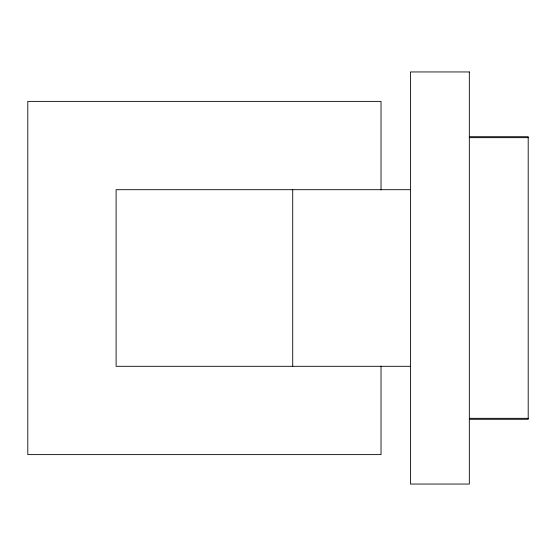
<?xml version="1.0" encoding="UTF-8"?>
<svg xmlns="http://www.w3.org/2000/svg" width="556" height="556" viewBox="0 0 556 556"><rect width="100%" height="100%" fill="white"/><g stroke="black" fill="none" stroke-linecap="round" stroke-linejoin="round"><path stroke-width="0.83" d="M469.327 136.713L528.2 136.713L528.2 419.287L469.327 419.287M469.327 137.666L528.2 137.666M410.46 189.693L116.107 189.693L116.107 366.307L410.46 366.307M469.327 418.334L528.2 418.334M381.027 189.909L381.027 101.387L27.8 101.387L27.8 454.613L381.027 454.613L381.027 366.091M292.72 189.693L292.72 366.307M469.327 71.953L410.46 71.953L410.46 484.047L469.327 484.047L469.327 71.953"/></g></svg>
